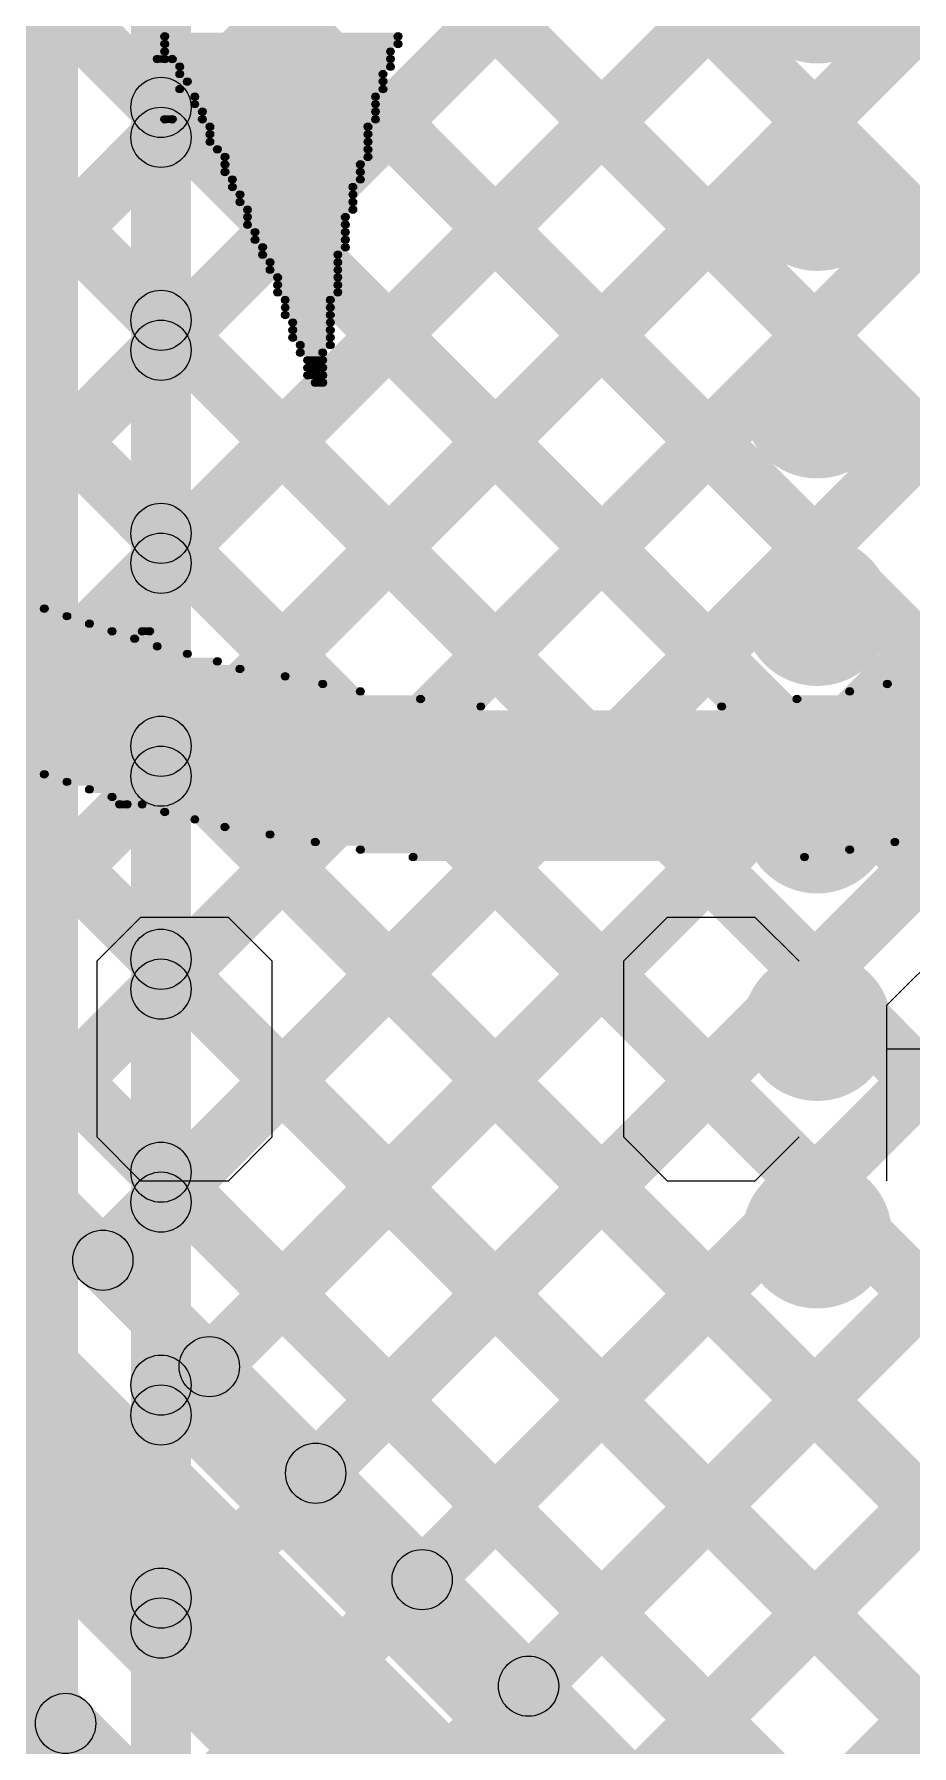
# Model space of a CAD drawing. Header units: millimetres. Extents: x -0.28 to 3.03, y -0.05 to 3.12.
# Drawn here: x 2.0117 to 2.1282, y 1.866 to 2.0933 of the extents above; entities that cross this region are included whole.
import ezdxf

# ---------------------------------------------------------------- set-up
doc = ezdxf.new("R2010")
doc.units = ezdxf.units.MM
doc.header["$MEASUREMENT"] = 0
for name, color, linetype in [('BottomLayer', 5, 'Continuous'), ('BottomSolder', 6, 'Continuous'), ('TopLayer', 1, 'Continuous'), ('TopOverlay', 2, 'Continuous'), ('TopSolder', 216, 'Continuous'), ('ViaHoleLayer', 16, 'Continuous')]:
    doc.layers.add(name, color=color, linetype=linetype)

msp = doc.modelspace()

# ---------------------------------------------------------------- hatches: boundary and pattern name
at = {"layer": 'BottomLayer'}
for points in [[(2.0236, 1.92763), (2.01795, 1.93329), (2.70517, 2.62051), (2.71083, 2.61485)], [(2.03775, 1.91349), (2.03209, 1.91914), (2.70517, 2.59223), (2.71083, 2.58657)], [(2.05189, 1.89935), (2.04623, 1.905), (2.70517, 2.56394), (2.71083, 2.55829)], [(2.06603, 1.8852), (2.06037, 1.89086), (2.70517, 2.53566), (2.71083, 2.53)], [(2.08017, 1.87106), (2.07452, 1.87672), (2.70517, 2.50737), (2.71083, 2.50172)], [(2.09432, 1.85692), (2.08866, 1.86258), (2.70517, 2.47909), (2.71083, 2.47343)], [(2.10846, 1.84278), (2.1028, 1.84843), (2.70517, 2.45081), (2.71083, 2.44515)], [(1.55482, 2.41017), (1.56048, 2.41583), (2.23765, 1.73866), (2.23199, 1.733)], [(1.58311, 2.41017), (1.58876, 2.41583), (2.26593, 1.73866), (2.26028, 1.733)], [(1.61139, 2.41017), (1.61705, 2.41583), (2.29422, 1.73866), (2.28856, 1.733)], [(1.63967, 2.41017), (1.64533, 2.41583), (2.3225, 1.73866), (2.31684, 1.733)], [(1.66796, 2.41017), (1.67362, 2.41583), (2.35078, 1.73866), (2.34513, 1.733)], [(1.69624, 2.41017), (1.7019, 2.41583), (2.37907, 1.73866), (2.37341, 1.733)], [(1.72453, 2.41017), (1.73018, 2.41583), (2.40735, 1.73866), (2.4017, 1.733)], [(1.75281, 2.41017), (1.75847, 2.41583), (2.43564, 1.73866), (2.42998, 1.733)], [(1.7811, 2.41017), (1.78675, 2.41583), (2.46392, 1.73866), (2.45827, 1.733)], [(1.80938, 2.41017), (1.81504, 2.41583), (2.48943, 1.74144), (2.48377, 1.73578)], [(1.93875, 2.01248), (1.93309, 2.01814), (2.33078, 2.41583), (2.33644, 2.41017)], [(1.95289, 1.99834), (1.94724, 2.004), (2.35907, 2.41583), (2.36473, 2.41017)], [(1.96704, 1.9842), (1.96138, 1.98985), (2.38735, 2.41583), (2.39301, 2.41017)], [(1.96704, 1.9842), (1.96138, 1.98985), (2.38735, 2.41583), (2.39301, 2.41017)], [(1.98118, 1.97006), (1.97552, 1.97571), (2.41564, 2.41583), (2.42129, 2.41017)], [(1.99532, 1.95591), (1.98966, 1.96157), (2.44392, 2.41583), (2.44958, 2.41017)], [(2.00946, 1.94177), (2.00381, 1.94743), (2.47221, 2.41583), (2.47786, 2.41017)], [(1.68181, 2.26377), (1.68746, 2.26943), (2.21823, 1.73866), (2.21257, 1.733)], [(1.65916, 2.24116), (1.67684, 2.25884), (2.21451, 1.72117), (2.19683, 1.70349)], [(1.65544, 2.22367), (1.66109, 2.22933), (2.19186, 1.69856), (2.18621, 1.6929)], [(1.71492, 1.56238), (1.70927, 1.56804), (2.013, 1.87177), (2.01865, 1.86611)]]:
    msp.add_hatch(color=5, dxfattribs=at).paths.add_polyline_path(points)
h = msp.add_hatch(color=5, dxfattribs=at)
edge = h.paths.add_edge_path()
edge.add_arc((2.11569, 2.09931), 0.00886, 0, 360)
h = msp.add_hatch(color=5, dxfattribs=at)
edge = h.paths.add_edge_path()
edge.add_arc((2.11569, 2.07176), 0.00886, 0, 360)
h = msp.add_hatch(color=5, dxfattribs=at)
edge = h.paths.add_edge_path()
edge.add_arc((2.11569, 2.0442), 0.00886, 0, 360)
h = msp.add_hatch(color=5, dxfattribs=at)
edge = h.paths.add_edge_path()
edge.add_arc((2.11569, 2.01664), 0.00886, 0, 360)
h = msp.add_hatch(color=5, dxfattribs=at)
edge = h.paths.add_edge_path()
edge.add_arc((2.11569, 1.98908), 0.00886, 0, 360)
h = msp.add_hatch(color=5, dxfattribs=at)
edge = h.paths.add_edge_path()
edge.add_arc((2.11569, 1.96152), 0.00886, 0, 360)
h = msp.add_hatch(color=5, dxfattribs=at)
edge = h.paths.add_edge_path()
edge.add_arc((2.11569, 1.93396), 0.00886, 0, 360)
h = msp.add_hatch(color=5, dxfattribs=at)
edge = h.paths.add_edge_path()
edge.add_arc((2.02078, 1.93046), 0.004, 0, 360)
h = msp.add_hatch(color=5, dxfattribs=at)
edge = h.paths.add_edge_path()
edge.add_arc((2.03492, 1.91632), 0.004, 0, 360)
h = msp.add_hatch(color=5, dxfattribs=at)
edge = h.paths.add_edge_path()
edge.add_arc((2.04906, 1.90217), 0.004, 0, 360)
h = msp.add_hatch(color=5, dxfattribs=at)
edge = h.paths.add_edge_path()
edge.add_arc((2.0632, 1.88803), 0.004, 0, 360)
h = msp.add_hatch(color=5, dxfattribs=at)
edge = h.paths.add_edge_path()
edge.add_arc((2.07734, 1.87389), 0.004, 0, 360)
h = msp.add_hatch(color=5, dxfattribs=at)
edge = h.paths.add_edge_path()
edge.add_arc((2.01583, 1.86894), 0.004, 0, 360)
at = {"layer": 'BottomSolder'}
h = msp.add_hatch(color=6, dxfattribs=at)
edge = h.paths.add_edge_path()
edge.add_arc((2.11569, 2.09931), 0.00991, 0, 360)
h = msp.add_hatch(color=6, dxfattribs=at)
edge = h.paths.add_edge_path()
edge.add_arc((2.11569, 2.07176), 0.00991, 0, 360)
h = msp.add_hatch(color=6, dxfattribs=at)
edge = h.paths.add_edge_path()
edge.add_arc((2.11569, 2.0442), 0.00991, 0, 360)
h = msp.add_hatch(color=6, dxfattribs=at)
edge = h.paths.add_edge_path()
edge.add_arc((2.11569, 2.01664), 0.00991, 0, 360)
h = msp.add_hatch(color=6, dxfattribs=at)
edge = h.paths.add_edge_path()
edge.add_arc((2.11569, 1.98908), 0.00991, 0, 360)
h = msp.add_hatch(color=6, dxfattribs=at)
edge = h.paths.add_edge_path()
edge.add_arc((2.11569, 1.96152), 0.00991, 0, 360)
h = msp.add_hatch(color=6, dxfattribs=at)
edge = h.paths.add_edge_path()
edge.add_arc((2.11569, 1.93396), 0.00991, 0, 360)
at = {"layer": 'TopLayer'}
for points in [[(2.03133, 2.07677), (2.02567, 2.08243), (2.7062, 2.76296), (2.71185, 2.7573)], [(2.03133, 2.04849), (2.02567, 2.05415), (2.7062, 2.73467), (2.71185, 2.72901)], [(2.03133, 2.02021), (2.02567, 2.02586), (2.7062, 2.70639), (2.71185, 2.70073)], [(2.03133, 2.02021), (2.02567, 2.02586), (2.7062, 2.70639), (2.71185, 2.70073)], [(1.54321, 2.67634), (1.54886, 2.682), (2.48943, 1.74144), (2.48377, 1.73578)], [(2.03133, 1.99192), (2.02567, 1.99758), (2.7062, 2.6781), (2.71185, 2.67245)], [(1.52321, 2.66806), (1.52886, 2.67372), (2.48084, 1.72174), (2.47519, 1.71608)], [(2.03133, 1.96364), (2.02567, 1.96929), (2.7062, 2.64982), (2.71185, 2.64416)], [(2.03133, 1.93535), (2.02567, 1.94101), (2.7062, 2.62153), (2.71185, 2.61588)], [(2.03133, 1.90707), (2.02567, 1.91273), (2.7062, 2.59325), (2.71185, 2.58759)], [(2.03133, 1.87878), (2.02567, 1.88444), (2.7062, 2.56497), (2.71185, 2.55931)], [(2.03133, 1.8505), (2.02567, 1.85616), (2.7062, 2.53668), (2.71185, 2.53102)], [(2.03133, 1.82222), (2.02567, 1.82787), (2.7062, 2.5084), (2.71185, 2.50274)], [(2.03133, 1.79393), (2.02567, 1.79959), (2.7062, 2.48011), (2.71185, 2.47446)], [(2.03133, 1.76565), (2.02567, 1.7713), (2.7062, 2.45183), (2.71185, 2.44617)], [(2.0175, 1.466), (1.9925, 1.466), (1.9925, 2.15), (2.0175, 2.15)], [(2.0325, 1.47573), (2.0245, 1.47573), (2.0245, 2.15), (2.0325, 2.15)], [(2.02567, 2.13731), (2.03133, 2.14297), (2.51567, 1.65862), (2.51002, 1.65297)], [(2.02567, 2.10903), (2.03133, 2.11468), (2.49618, 1.64983), (2.49052, 1.64418)], [(2.02567, 2.08074), (2.03133, 2.0864), (2.47995, 1.63778), (2.47429, 1.63212)], [(2.02567, 2.05246), (2.03133, 2.05812), (2.44412, 1.64533), (2.43846, 1.63967)], [(2.02567, 2.02417), (2.03133, 2.02983), (2.41583, 1.64533), (2.41017, 1.63967)], [(2.02567, 1.99589), (2.03133, 2.00155), (2.40583, 1.62705), (2.40017, 1.62139)], [(2.02567, 1.96761), (2.03133, 1.97326), (2.40583, 1.59876), (2.40017, 1.59311)], [(2.02567, 1.93932), (2.03133, 1.94498), (2.39848, 1.57783), (2.39282, 1.57217)], [(2.02567, 1.91104), (2.03133, 1.91669), (2.39783, 1.55019), (2.39217, 1.54454)], [(2.02567, 1.88275), (2.03133, 1.88841), (2.39783, 1.52191), (2.39217, 1.51625)]]:
    msp.add_hatch(color=1, dxfattribs=at).paths.add_polyline_path(points)
h = msp.add_hatch(color=1, dxfattribs=at)
edge = h.paths.add_edge_path()
edge.add_arc((2.11569, 2.09931), 0.00886, 0, 360)
h = msp.add_hatch(color=1, dxfattribs=at)
edge = h.paths.add_edge_path()
edge.add_arc((2.0285, 2.08357), 0.004, 0, 360)
h = msp.add_hatch(color=1, dxfattribs=at)
edge = h.paths.add_edge_path()
edge.add_arc((2.0285, 2.0796), 0.004, 0, 360)
h = msp.add_hatch(color=1, dxfattribs=at)
edge = h.paths.add_edge_path()
edge.add_arc((2.11569, 2.07176), 0.00886, 0, 360)
h = msp.add_hatch(color=1, dxfattribs=at)
edge = h.paths.add_edge_path()
edge.add_arc((2.0285, 2.05529), 0.004, 0, 360)
h = msp.add_hatch(color=1, dxfattribs=at)
edge = h.paths.add_edge_path()
edge.add_arc((2.0285, 2.05132), 0.004, 0, 360)
h = msp.add_hatch(color=1, dxfattribs=at)
edge = h.paths.add_edge_path()
edge.add_arc((2.11569, 2.0442), 0.00886, 0, 360)
h = msp.add_hatch(color=1, dxfattribs=at)
edge = h.paths.add_edge_path()
edge.add_arc((2.0285, 2.027), 0.004, 0, 360)
h = msp.add_hatch(color=1, dxfattribs=at)
edge = h.paths.add_edge_path()
edge.add_arc((2.0285, 2.02303), 0.004, 0, 360)
h = msp.add_hatch(color=1, dxfattribs=at)
edge = h.paths.add_edge_path()
edge.add_arc((2.0285, 2.02303), 0.004, 0, 360)
h = msp.add_hatch(color=1, dxfattribs=at)
edge = h.paths.add_edge_path()
edge.add_arc((2.11569, 2.01664), 0.00886, 0, 360)
h = msp.add_hatch(color=1, dxfattribs=at)
edge = h.paths.add_edge_path()
edge.add_arc((2.0285, 1.99872), 0.004, 0, 360)
h = msp.add_hatch(color=1, dxfattribs=at)
edge = h.paths.add_edge_path()
edge.add_arc((2.0285, 1.99475), 0.004, 0, 360)
h = msp.add_hatch(color=1, dxfattribs=at)
edge = h.paths.add_edge_path()
edge.add_arc((2.11569, 1.98908), 0.00886, 0, 360)
h = msp.add_hatch(color=1, dxfattribs=at)
edge = h.paths.add_edge_path()
edge.add_arc((2.0285, 1.97043), 0.004, 0, 360)
h = msp.add_hatch(color=1, dxfattribs=at)
edge = h.paths.add_edge_path()
edge.add_arc((2.0285, 1.96647), 0.004, 0, 360)
h = msp.add_hatch(color=1, dxfattribs=at)
edge = h.paths.add_edge_path()
edge.add_arc((2.11569, 1.96152), 0.00886, 0, 360)
h = msp.add_hatch(color=1, dxfattribs=at)
edge = h.paths.add_edge_path()
edge.add_arc((2.0285, 1.94215), 0.004, 0, 360)
h = msp.add_hatch(color=1, dxfattribs=at)
edge = h.paths.add_edge_path()
edge.add_arc((2.0285, 1.93818), 0.004, 0, 360)
h = msp.add_hatch(color=1, dxfattribs=at)
edge = h.paths.add_edge_path()
edge.add_arc((2.11569, 1.93396), 0.00886, 0, 360)
h = msp.add_hatch(color=1, dxfattribs=at)
edge = h.paths.add_edge_path()
edge.add_arc((2.0285, 1.91387), 0.004, 0, 360)
h = msp.add_hatch(color=1, dxfattribs=at)
edge = h.paths.add_edge_path()
edge.add_arc((2.0285, 1.9099), 0.004, 0, 360)
h = msp.add_hatch(color=1, dxfattribs=at)
edge = h.paths.add_edge_path()
edge.add_arc((2.0285, 1.88558), 0.004, 0, 360)
h = msp.add_hatch(color=1, dxfattribs=at)
edge = h.paths.add_edge_path()
edge.add_arc((2.0285, 1.88161), 0.004, 0, 360)
at = {"layer": 'TopOverlay'}
h = msp.add_hatch(color=2, dxfattribs=at)
edge = h.paths.add_edge_path()
edge.add_arc((2.029, 2.093), 0.0005, 0, 360)
h = msp.add_hatch(color=2, dxfattribs=at)
edge = h.paths.add_edge_path()
edge.add_arc((2.029, 2.092), 0.0005, 0, 360)
h = msp.add_hatch(color=2, dxfattribs=at)
edge = h.paths.add_edge_path()
edge.add_arc((2.029, 2.091), 0.0005, 0, 360)
for points in [[(2.029, 2.0925), (2.029, 2.0935), (2.06, 2.0935), (2.06, 2.0925)], [(2.029, 2.0915), (2.029, 2.0925), (2.06, 2.0925), (2.06, 2.0915)], [(2.029, 2.0905), (2.029, 2.0915), (2.059, 2.0915), (2.059, 2.0905)], [(2.028, 2.0895), (2.028, 2.0905), (2.029, 2.0905), (2.029, 2.0895)], [(2.03, 2.0895), (2.03, 2.0905), (2.059, 2.0905), (2.059, 2.0895)], [(2.031, 2.0885), (2.031, 2.0895), (2.059, 2.0895), (2.059, 2.0885)], [(2.031, 2.0875), (2.031, 2.0885), (2.058, 2.0885), (2.058, 2.0875)], [(2.032, 2.0865), (2.032, 2.0875), (2.058, 2.0875), (2.058, 2.0865)], [(2.031, 2.0855), (2.031, 2.0865), (2.058, 2.0865), (2.058, 2.0855)], [(2.033, 2.0845), (2.033, 2.0855), (2.057, 2.0855), (2.057, 2.0845)], [(2.033, 2.0835), (2.033, 2.0845), (2.057, 2.0845), (2.057, 2.0835)], [(2.029, 2.0815), (2.029, 2.0825), (2.03, 2.0825), (2.03, 2.0815)], [(2.034, 2.0825), (2.034, 2.0835), (2.057, 2.0835), (2.057, 2.0825)], [(2.034, 2.0815), (2.034, 2.0825), (2.057, 2.0825), (2.057, 2.0815)], [(2.035, 2.0805), (2.035, 2.0815), (2.056, 2.0815), (2.056, 2.0805)], [(2.035, 2.0795), (2.035, 2.0805), (2.056, 2.0805), (2.056, 2.0795)], [(2.035, 2.0785), (2.035, 2.0795), (2.056, 2.0795), (2.056, 2.0785)], [(2.036, 2.0775), (2.036, 2.0785), (2.056, 2.0785), (2.056, 2.0775)], [(2.037, 2.0765), (2.037, 2.0775), (2.056, 2.0775), (2.056, 2.0765)], [(2.037, 2.0755), (2.037, 2.0765), (2.055, 2.0765), (2.055, 2.0755)], [(2.037, 2.0745), (2.037, 2.0755), (2.055, 2.0755), (2.055, 2.0745)], [(2.038, 2.0735), (2.038, 2.0745), (2.055, 2.0745), (2.055, 2.0735)], [(2.038, 2.0725), (2.038, 2.0735), (2.054, 2.0735), (2.054, 2.0725)], [(2.039, 2.0715), (2.039, 2.0725), (2.054, 2.0725), (2.054, 2.0715)], [(2.039, 2.0705), (2.039, 2.0715), (2.054, 2.0715), (2.054, 2.0705)], [(2.04, 2.0695), (2.04, 2.0705), (2.054, 2.0705), (2.054, 2.0695)], [(2.04, 2.0685), (2.04, 2.0695), (2.053, 2.0695), (2.053, 2.0685)], [(2.04, 2.0675), (2.04, 2.0685), (2.053, 2.0685), (2.053, 2.0675)], [(2.041, 2.0665), (2.041, 2.0675), (2.053, 2.0675), (2.053, 2.0665)], [(2.041, 2.0655), (2.041, 2.0665), (2.053, 2.0665), (2.053, 2.0655)], [(2.042, 2.0645), (2.042, 2.0655), (2.053, 2.0655), (2.053, 2.0645)], [(2.042, 2.0635), (2.042, 2.0645), (2.052, 2.0645), (2.052, 2.0635)], [(2.043, 2.0625), (2.043, 2.0635), (2.052, 2.0635), (2.052, 2.0625)], [(2.043, 2.0615), (2.043, 2.0625), (2.052, 2.0625), (2.052, 2.0615)], [(2.044, 2.0605), (2.044, 2.0615), (2.052, 2.0615), (2.052, 2.0605)], [(2.044, 2.0595), (2.044, 2.0605), (2.052, 2.0605), (2.052, 2.0595)], [(2.044, 2.0585), (2.044, 2.0595), (2.052, 2.0595), (2.052, 2.0585)], [(2.045, 2.0575), (2.045, 2.0585), (2.051, 2.0585), (2.051, 2.0575)], [(2.045, 2.0565), (2.045, 2.0575), (2.051, 2.0575), (2.051, 2.0565)], [(2.045, 2.0555), (2.045, 2.0565), (2.051, 2.0565), (2.051, 2.0555)], [(2.046, 2.0545), (2.046, 2.0555), (2.051, 2.0555), (2.051, 2.0545)], [(2.046, 2.0535), (2.046, 2.0545), (2.051, 2.0545), (2.051, 2.0535)], [(2.046, 2.0525), (2.046, 2.0535), (2.051, 2.0535), (2.051, 2.0525)], [(2.047, 2.0515), (2.047, 2.0525), (2.051, 2.0525), (2.051, 2.0515)], [(2.047, 2.0505), (2.047, 2.0515), (2.05, 2.0515), (2.05, 2.0505)], [(2.048, 2.0495), (2.048, 2.0505), (2.05, 2.0505), (2.05, 2.0495)], [(2.048, 2.0485), (2.048, 2.0495), (2.05, 2.0495), (2.05, 2.0485)], [(2.048, 2.0475), (2.048, 2.0485), (2.05, 2.0485), (2.05, 2.0475)], [(2.049, 2.0465), (2.049, 2.0475), (2.05, 2.0475), (2.05, 2.0465)], [(1.966, 2.0165), (1.966, 2.0175), (2.013, 2.0175), (2.013, 2.0165)], [(1.966, 2.0155), (1.966, 2.0165), (2.016, 2.0165), (2.016, 2.0155)], [(1.97, 2.0145), (1.97, 2.0155), (2.019, 2.0155), (2.019, 2.0145)], [(1.971, 2.0135), (1.971, 2.0145), (2.022, 2.0145), (2.022, 2.0135)], [(2.026, 2.0135), (2.026, 2.0145), (2.027, 2.0145), (2.027, 2.0135)], [(1.973, 2.0125), (1.973, 2.0135), (2.025, 2.0135), (2.025, 2.0125)], [(1.975, 2.0115), (1.975, 2.0125), (2.028, 2.0125), (2.028, 2.0115)], [(1.977, 2.0105), (1.977, 2.0115), (2.032, 2.0115), (2.032, 2.0105)], [(1.979, 2.0095), (1.979, 2.0105), (2.036, 2.0105), (2.036, 2.0095)], [(1.98, 2.0085), (1.98, 2.0095), (2.039, 2.0095), (2.039, 2.0085)], [(1.982, 2.0075), (1.982, 2.0085), (2.045, 2.0085), (2.045, 2.0075)], [(1.984, 2.0065), (1.984, 2.0075), (2.05, 2.0075), (2.05, 2.0065)], [(2.125, 2.0065), (2.125, 2.0075), (2.19, 2.0075), (2.19, 2.0065)], [(1.986, 2.0055), (1.986, 2.0065), (2.055, 2.0065), (2.055, 2.0055)], [(1.988, 2.0045), (1.988, 2.0055), (2.063, 2.0055), (2.063, 2.0045)], [(2.113, 2.0045), (2.113, 2.0055), (2.187, 2.0055), (2.187, 2.0045)], [(2.12, 2.0055), (2.12, 2.0065), (2.188, 2.0065), (2.188, 2.0055)], [(1.99, 2.0035), (1.99, 2.0045), (2.071, 2.0045), (2.071, 2.0035)], [(1.993, 2.0025), (1.993, 2.0035), (2.182, 2.0035), (2.182, 2.0025)], [(2.103, 2.0035), (2.103, 2.0045), (2.184, 2.0045), (2.184, 2.0035)], [(1.995, 2.0015), (1.995, 2.0025), (2.181, 2.0025), (2.181, 2.0015)], [(1.997, 2.0005), (1.997, 2.0015), (2.178, 2.0015), (2.178, 2.0005)], [(1.999, 1.9995), (1.999, 2.0005), (2.175, 2.0005), (2.175, 1.9995)], [(2.002, 1.9985), (2.002, 1.9995), (2.173, 1.9995), (2.173, 1.9985)], [(2.005, 1.9975), (2.005, 1.9985), (2.171, 1.9985), (2.171, 1.9975)], [(2.007, 1.9965), (2.007, 1.9975), (2.168, 1.9975), (2.168, 1.9965)], [(2.01, 1.9955), (2.01, 1.9965), (2.166, 1.9965), (2.166, 1.9955)], [(2.013, 1.9945), (2.013, 1.9955), (2.162, 1.9955), (2.162, 1.9945)], [(2.016, 1.9935), (2.016, 1.9945), (2.159, 1.9945), (2.159, 1.9935)], [(2.019, 1.9925), (2.019, 1.9935), (2.156, 1.9935), (2.156, 1.9925)], [(2.022, 1.9915), (2.022, 1.9925), (2.153, 1.9925), (2.153, 1.9915)], [(2.023, 1.9905), (2.023, 1.9915), (2.024, 1.9915), (2.024, 1.9905)], [(2.026, 1.9905), (2.026, 1.9915), (2.149, 1.9915), (2.149, 1.9905)], [(2.029, 1.9895), (2.029, 1.9905), (2.146, 1.9905), (2.146, 1.9895)], [(2.033, 1.9885), (2.033, 1.9895), (2.142, 1.9895), (2.142, 1.9885)], [(2.037, 1.9875), (2.037, 1.9885), (2.137, 1.9885), (2.137, 1.9875)], [(2.043, 1.9865), (2.043, 1.9875), (2.132, 1.9875), (2.132, 1.9865)], [(2.049, 1.9855), (2.049, 1.9865), (2.126, 1.9865), (2.126, 1.9855)], [(2.055, 1.9845), (2.055, 1.9855), (2.12, 1.9855), (2.12, 1.9845)], [(2.062, 1.9835), (2.062, 1.9845), (2.114, 1.9845), (2.114, 1.9835)]]:
    msp.add_hatch(color=2, dxfattribs=at).paths.add_polyline_path(points)
h = msp.add_hatch(color=2, dxfattribs=at)
edge = h.paths.add_edge_path()
edge.add_arc((2.059, 2.091), 0.0005, 0, 360)
h = msp.add_hatch(color=2, dxfattribs=at)
edge = h.paths.add_edge_path()
edge.add_arc((2.06, 2.093), 0.0005, 0, 360)
h = msp.add_hatch(color=2, dxfattribs=at)
edge = h.paths.add_edge_path()
edge.add_arc((2.06, 2.092), 0.0005, 0, 360)
h = msp.add_hatch(color=2, dxfattribs=at)
edge = h.paths.add_edge_path()
edge.add_arc((2.028, 2.09), 0.0005, 0, 360)
h = msp.add_hatch(color=2, dxfattribs=at)
edge = h.paths.add_edge_path()
edge.add_arc((2.029, 2.09), 0.0005, 0, 360)
h = msp.add_hatch(color=2, dxfattribs=at)
edge = h.paths.add_edge_path()
edge.add_arc((2.03, 2.09), 0.0005, 0, 360)
h = msp.add_hatch(color=2, dxfattribs=at)
edge = h.paths.add_edge_path()
edge.add_arc((2.031, 2.089), 0.0005, 0, 360)
h = msp.add_hatch(color=2, dxfattribs=at)
edge = h.paths.add_edge_path()
edge.add_arc((2.059, 2.09), 0.0005, 0, 360)
h = msp.add_hatch(color=2, dxfattribs=at)
edge = h.paths.add_edge_path()
edge.add_arc((2.059, 2.089), 0.0005, 0, 360)
h = msp.add_hatch(color=2, dxfattribs=at)
edge = h.paths.add_edge_path()
edge.add_arc((2.031, 2.088), 0.0005, 0, 360)
h = msp.add_hatch(color=2, dxfattribs=at)
edge = h.paths.add_edge_path()
edge.add_arc((2.032, 2.087), 0.0005, 0, 360)
h = msp.add_hatch(color=2, dxfattribs=at)
edge = h.paths.add_edge_path()
edge.add_arc((2.058, 2.088), 0.0005, 0, 360)
h = msp.add_hatch(color=2, dxfattribs=at)
edge = h.paths.add_edge_path()
edge.add_arc((2.058, 2.087), 0.0005, 0, 360)
h = msp.add_hatch(color=2, dxfattribs=at)
edge = h.paths.add_edge_path()
edge.add_arc((2.031, 2.086), 0.0005, 0, 360)
h = msp.add_hatch(color=2, dxfattribs=at)
edge = h.paths.add_edge_path()
edge.add_arc((2.033, 2.085), 0.0005, 0, 360)
h = msp.add_hatch(color=2, dxfattribs=at)
edge = h.paths.add_edge_path()
edge.add_arc((2.033, 2.084), 0.0005, 0, 360)
h = msp.add_hatch(color=2, dxfattribs=at)
edge = h.paths.add_edge_path()
edge.add_arc((2.057, 2.085), 0.0005, 0, 360)
h = msp.add_hatch(color=2, dxfattribs=at)
edge = h.paths.add_edge_path()
edge.add_arc((2.057, 2.084), 0.0005, 0, 360)
h = msp.add_hatch(color=2, dxfattribs=at)
edge = h.paths.add_edge_path()
edge.add_arc((2.058, 2.086), 0.0005, 0, 360)
h = msp.add_hatch(color=2, dxfattribs=at)
edge = h.paths.add_edge_path()
edge.add_arc((2.029, 2.082), 0.0005, 0, 360)
h = msp.add_hatch(color=2, dxfattribs=at)
edge = h.paths.add_edge_path()
edge.add_arc((2.03, 2.082), 0.0005, 0, 360)
h = msp.add_hatch(color=2, dxfattribs=at)
edge = h.paths.add_edge_path()
edge.add_arc((2.034, 2.083), 0.0005, 0, 360)
h = msp.add_hatch(color=2, dxfattribs=at)
edge = h.paths.add_edge_path()
edge.add_arc((2.034, 2.082), 0.0005, 0, 360)
h = msp.add_hatch(color=2, dxfattribs=at)
edge = h.paths.add_edge_path()
edge.add_arc((2.057, 2.083), 0.0005, 0, 360)
h = msp.add_hatch(color=2, dxfattribs=at)
edge = h.paths.add_edge_path()
edge.add_arc((2.057, 2.082), 0.0005, 0, 360)
h = msp.add_hatch(color=2, dxfattribs=at)
edge = h.paths.add_edge_path()
edge.add_arc((2.035, 2.081), 0.0005, 0, 360)
h = msp.add_hatch(color=2, dxfattribs=at)
edge = h.paths.add_edge_path()
edge.add_arc((2.035, 2.08), 0.0005, 0, 360)
h = msp.add_hatch(color=2, dxfattribs=at)
edge = h.paths.add_edge_path()
edge.add_arc((2.056, 2.081), 0.0005, 0, 360)
h = msp.add_hatch(color=2, dxfattribs=at)
edge = h.paths.add_edge_path()
edge.add_arc((2.056, 2.08), 0.0005, 0, 360)
h = msp.add_hatch(color=2, dxfattribs=at)
edge = h.paths.add_edge_path()
edge.add_arc((2.035, 2.079), 0.0005, 0, 360)
h = msp.add_hatch(color=2, dxfattribs=at)
edge = h.paths.add_edge_path()
edge.add_arc((2.036, 2.078), 0.0005, 0, 360)
h = msp.add_hatch(color=2, dxfattribs=at)
edge = h.paths.add_edge_path()
edge.add_arc((2.056, 2.079), 0.0005, 0, 360)
h = msp.add_hatch(color=2, dxfattribs=at)
edge = h.paths.add_edge_path()
edge.add_arc((2.056, 2.078), 0.0005, 0, 360)
h = msp.add_hatch(color=2, dxfattribs=at)
edge = h.paths.add_edge_path()
edge.add_arc((2.037, 2.077), 0.0005, 0, 360)
h = msp.add_hatch(color=2, dxfattribs=at)
edge = h.paths.add_edge_path()
edge.add_arc((2.037, 2.076), 0.0005, 0, 360)
h = msp.add_hatch(color=2, dxfattribs=at)
edge = h.paths.add_edge_path()
edge.add_arc((2.037, 2.075), 0.0005, 0, 360)
h = msp.add_hatch(color=2, dxfattribs=at)
edge = h.paths.add_edge_path()
edge.add_arc((2.055, 2.076), 0.0005, 0, 360)
h = msp.add_hatch(color=2, dxfattribs=at)
edge = h.paths.add_edge_path()
edge.add_arc((2.055, 2.075), 0.0005, 0, 360)
h = msp.add_hatch(color=2, dxfattribs=at)
edge = h.paths.add_edge_path()
edge.add_arc((2.056, 2.077), 0.0005, 0, 360)
h = msp.add_hatch(color=2, dxfattribs=at)
edge = h.paths.add_edge_path()
edge.add_arc((2.038, 2.074), 0.0005, 0, 360)
h = msp.add_hatch(color=2, dxfattribs=at)
edge = h.paths.add_edge_path()
edge.add_arc((2.038, 2.073), 0.0005, 0, 360)
h = msp.add_hatch(color=2, dxfattribs=at)
edge = h.paths.add_edge_path()
edge.add_arc((2.054, 2.073), 0.0005, 0, 360)
h = msp.add_hatch(color=2, dxfattribs=at)
edge = h.paths.add_edge_path()
edge.add_arc((2.055, 2.074), 0.0005, 0, 360)
h = msp.add_hatch(color=2, dxfattribs=at)
edge = h.paths.add_edge_path()
edge.add_arc((2.039, 2.072), 0.0005, 0, 360)
h = msp.add_hatch(color=2, dxfattribs=at)
edge = h.paths.add_edge_path()
edge.add_arc((2.039, 2.071), 0.0005, 0, 360)
h = msp.add_hatch(color=2, dxfattribs=at)
edge = h.paths.add_edge_path()
edge.add_arc((2.054, 2.072), 0.0005, 0, 360)
h = msp.add_hatch(color=2, dxfattribs=at)
edge = h.paths.add_edge_path()
edge.add_arc((2.054, 2.071), 0.0005, 0, 360)
h = msp.add_hatch(color=2, dxfattribs=at)
edge = h.paths.add_edge_path()
edge.add_arc((2.04, 2.07), 0.0005, 0, 360)
h = msp.add_hatch(color=2, dxfattribs=at)
edge = h.paths.add_edge_path()
edge.add_arc((2.04, 2.069), 0.0005, 0, 360)
h = msp.add_hatch(color=2, dxfattribs=at)
edge = h.paths.add_edge_path()
edge.add_arc((2.053, 2.069), 0.0005, 0, 360)
h = msp.add_hatch(color=2, dxfattribs=at)
edge = h.paths.add_edge_path()
edge.add_arc((2.054, 2.07), 0.0005, 0, 360)
h = msp.add_hatch(color=2, dxfattribs=at)
edge = h.paths.add_edge_path()
edge.add_arc((2.04, 2.068), 0.0005, 0, 360)
h = msp.add_hatch(color=2, dxfattribs=at)
edge = h.paths.add_edge_path()
edge.add_arc((2.041, 2.067), 0.0005, 0, 360)
h = msp.add_hatch(color=2, dxfattribs=at)
edge = h.paths.add_edge_path()
edge.add_arc((2.041, 2.066), 0.0005, 0, 360)
h = msp.add_hatch(color=2, dxfattribs=at)
edge = h.paths.add_edge_path()
edge.add_arc((2.053, 2.068), 0.0005, 0, 360)
h = msp.add_hatch(color=2, dxfattribs=at)
edge = h.paths.add_edge_path()
edge.add_arc((2.053, 2.067), 0.0005, 0, 360)
h = msp.add_hatch(color=2, dxfattribs=at)
edge = h.paths.add_edge_path()
edge.add_arc((2.053, 2.066), 0.0005, 0, 360)
h = msp.add_hatch(color=2, dxfattribs=at)
edge = h.paths.add_edge_path()
edge.add_arc((2.042, 2.065), 0.0005, 0, 360)
h = msp.add_hatch(color=2, dxfattribs=at)
edge = h.paths.add_edge_path()
edge.add_arc((2.042, 2.064), 0.0005, 0, 360)
h = msp.add_hatch(color=2, dxfattribs=at)
edge = h.paths.add_edge_path()
edge.add_arc((2.052, 2.064), 0.0005, 0, 360)
h = msp.add_hatch(color=2, dxfattribs=at)
edge = h.paths.add_edge_path()
edge.add_arc((2.053, 2.065), 0.0005, 0, 360)
h = msp.add_hatch(color=2, dxfattribs=at)
edge = h.paths.add_edge_path()
edge.add_arc((2.043, 2.063), 0.0005, 0, 360)
h = msp.add_hatch(color=2, dxfattribs=at)
edge = h.paths.add_edge_path()
edge.add_arc((2.043, 2.062), 0.0005, 0, 360)
h = msp.add_hatch(color=2, dxfattribs=at)
edge = h.paths.add_edge_path()
edge.add_arc((2.052, 2.063), 0.0005, 0, 360)
h = msp.add_hatch(color=2, dxfattribs=at)
edge = h.paths.add_edge_path()
edge.add_arc((2.052, 2.062), 0.0005, 0, 360)
h = msp.add_hatch(color=2, dxfattribs=at)
edge = h.paths.add_edge_path()
edge.add_arc((2.044, 2.061), 0.0005, 0, 360)
h = msp.add_hatch(color=2, dxfattribs=at)
edge = h.paths.add_edge_path()
edge.add_arc((2.044, 2.06), 0.0005, 0, 360)
h = msp.add_hatch(color=2, dxfattribs=at)
edge = h.paths.add_edge_path()
edge.add_arc((2.044, 2.059), 0.0005, 0, 360)
h = msp.add_hatch(color=2, dxfattribs=at)
edge = h.paths.add_edge_path()
edge.add_arc((2.052, 2.061), 0.0005, 0, 360)
h = msp.add_hatch(color=2, dxfattribs=at)
edge = h.paths.add_edge_path()
edge.add_arc((2.052, 2.06), 0.0005, 0, 360)
h = msp.add_hatch(color=2, dxfattribs=at)
edge = h.paths.add_edge_path()
edge.add_arc((2.052, 2.059), 0.0005, 0, 360)
h = msp.add_hatch(color=2, dxfattribs=at)
edge = h.paths.add_edge_path()
edge.add_arc((2.045, 2.058), 0.0005, 0, 360)
h = msp.add_hatch(color=2, dxfattribs=at)
edge = h.paths.add_edge_path()
edge.add_arc((2.045, 2.057), 0.0005, 0, 360)
h = msp.add_hatch(color=2, dxfattribs=at)
edge = h.paths.add_edge_path()
edge.add_arc((2.051, 2.058), 0.0005, 0, 360)
h = msp.add_hatch(color=2, dxfattribs=at)
edge = h.paths.add_edge_path()
edge.add_arc((2.051, 2.057), 0.0005, 0, 360)
h = msp.add_hatch(color=2, dxfattribs=at)
edge = h.paths.add_edge_path()
edge.add_arc((2.045, 2.056), 0.0005, 0, 360)
h = msp.add_hatch(color=2, dxfattribs=at)
edge = h.paths.add_edge_path()
edge.add_arc((2.046, 2.055), 0.0005, 0, 360)
h = msp.add_hatch(color=2, dxfattribs=at)
edge = h.paths.add_edge_path()
edge.add_arc((2.051, 2.056), 0.0005, 0, 360)
h = msp.add_hatch(color=2, dxfattribs=at)
edge = h.paths.add_edge_path()
edge.add_arc((2.051, 2.055), 0.0005, 0, 360)
h = msp.add_hatch(color=2, dxfattribs=at)
edge = h.paths.add_edge_path()
edge.add_arc((2.046, 2.054), 0.0005, 0, 360)
h = msp.add_hatch(color=2, dxfattribs=at)
edge = h.paths.add_edge_path()
edge.add_arc((2.046, 2.053), 0.0005, 0, 360)
h = msp.add_hatch(color=2, dxfattribs=at)
edge = h.paths.add_edge_path()
edge.add_arc((2.051, 2.054), 0.0005, 0, 360)
h = msp.add_hatch(color=2, dxfattribs=at)
edge = h.paths.add_edge_path()
edge.add_arc((2.051, 2.053), 0.0005, 0, 360)
h = msp.add_hatch(color=2, dxfattribs=at)
edge = h.paths.add_edge_path()
edge.add_arc((2.047, 2.052), 0.0005, 0, 360)
h = msp.add_hatch(color=2, dxfattribs=at)
edge = h.paths.add_edge_path()
edge.add_arc((2.047, 2.051), 0.0005, 0, 360)
h = msp.add_hatch(color=2, dxfattribs=at)
edge = h.paths.add_edge_path()
edge.add_arc((2.048, 2.05), 0.0005, 0, 360)
h = msp.add_hatch(color=2, dxfattribs=at)
edge = h.paths.add_edge_path()
edge.add_arc((2.05, 2.051), 0.0005, 0, 360)
h = msp.add_hatch(color=2, dxfattribs=at)
edge = h.paths.add_edge_path()
edge.add_arc((2.05, 2.05), 0.0005, 0, 360)
h = msp.add_hatch(color=2, dxfattribs=at)
edge = h.paths.add_edge_path()
edge.add_arc((2.051, 2.052), 0.0005, 0, 360)
h = msp.add_hatch(color=2, dxfattribs=at)
edge = h.paths.add_edge_path()
edge.add_arc((2.048, 2.049), 0.0005, 0, 360)
h = msp.add_hatch(color=2, dxfattribs=at)
edge = h.paths.add_edge_path()
edge.add_arc((2.048, 2.048), 0.0005, 0, 360)
h = msp.add_hatch(color=2, dxfattribs=at)
edge = h.paths.add_edge_path()
edge.add_arc((2.05, 2.049), 0.0005, 0, 360)
h = msp.add_hatch(color=2, dxfattribs=at)
edge = h.paths.add_edge_path()
edge.add_arc((2.05, 2.048), 0.0005, 0, 360)
h = msp.add_hatch(color=2, dxfattribs=at)
edge = h.paths.add_edge_path()
edge.add_arc((2.049, 2.047), 0.0005, 0, 360)
h = msp.add_hatch(color=2, dxfattribs=at)
edge = h.paths.add_edge_path()
edge.add_arc((2.05, 2.047), 0.0005, 0, 360)
h = msp.add_hatch(color=2, dxfattribs=at)
edge = h.paths.add_edge_path()
edge.add_arc((2.013, 2.017), 0.0005, 0, 360)
h = msp.add_hatch(color=2, dxfattribs=at)
edge = h.paths.add_edge_path()
edge.add_arc((2.016, 2.016), 0.0005, 0, 360)
h = msp.add_hatch(color=2, dxfattribs=at)
edge = h.paths.add_edge_path()
edge.add_arc((2.019, 2.015), 0.0005, 0, 360)
h = msp.add_hatch(color=2, dxfattribs=at)
edge = h.paths.add_edge_path()
edge.add_arc((2.022, 2.014), 0.0005, 0, 360)
h = msp.add_hatch(color=2, dxfattribs=at)
edge = h.paths.add_edge_path()
edge.add_arc((2.026, 2.014), 0.0005, 0, 360)
h = msp.add_hatch(color=2, dxfattribs=at)
edge = h.paths.add_edge_path()
edge.add_arc((2.027, 2.014), 0.0005, 0, 360)
h = msp.add_hatch(color=2, dxfattribs=at)
edge = h.paths.add_edge_path()
edge.add_arc((2.025, 2.013), 0.0005, 0, 360)
h = msp.add_hatch(color=2, dxfattribs=at)
edge = h.paths.add_edge_path()
edge.add_arc((2.028, 2.012), 0.0005, 0, 360)
h = msp.add_hatch(color=2, dxfattribs=at)
edge = h.paths.add_edge_path()
edge.add_arc((2.032, 2.011), 0.0005, 0, 360)
h = msp.add_hatch(color=2, dxfattribs=at)
edge = h.paths.add_edge_path()
edge.add_arc((2.036, 2.01), 0.0005, 0, 360)
h = msp.add_hatch(color=2, dxfattribs=at)
edge = h.paths.add_edge_path()
edge.add_arc((2.039, 2.009), 0.0005, 0, 360)
h = msp.add_hatch(color=2, dxfattribs=at)
edge = h.paths.add_edge_path()
edge.add_arc((2.045, 2.008), 0.0005, 0, 360)
h = msp.add_hatch(color=2, dxfattribs=at)
edge = h.paths.add_edge_path()
edge.add_arc((2.05, 2.007), 0.0005, 0, 360)
h = msp.add_hatch(color=2, dxfattribs=at)
edge = h.paths.add_edge_path()
edge.add_arc((2.125, 2.007), 0.0005, 0, 360)
h = msp.add_hatch(color=2, dxfattribs=at)
edge = h.paths.add_edge_path()
edge.add_arc((2.055, 2.006), 0.0005, 0, 360)
h = msp.add_hatch(color=2, dxfattribs=at)
edge = h.paths.add_edge_path()
edge.add_arc((2.063, 2.005), 0.0005, 0, 360)
h = msp.add_hatch(color=2, dxfattribs=at)
edge = h.paths.add_edge_path()
edge.add_arc((2.113, 2.005), 0.0005, 0, 360)
h = msp.add_hatch(color=2, dxfattribs=at)
edge = h.paths.add_edge_path()
edge.add_arc((2.12, 2.006), 0.0005, 0, 360)
h = msp.add_hatch(color=2, dxfattribs=at)
edge = h.paths.add_edge_path()
edge.add_arc((2.071, 2.004), 0.0005, 0, 360)
h = msp.add_hatch(color=2, dxfattribs=at)
edge = h.paths.add_edge_path()
edge.add_arc((2.103, 2.004), 0.0005, 0, 360)
h = msp.add_hatch(color=2, dxfattribs=at)
edge = h.paths.add_edge_path()
edge.add_arc((2.013, 1.995), 0.0005, 0, 360)
h = msp.add_hatch(color=2, dxfattribs=at)
edge = h.paths.add_edge_path()
edge.add_arc((2.016, 1.994), 0.0005, 0, 360)
h = msp.add_hatch(color=2, dxfattribs=at)
edge = h.paths.add_edge_path()
edge.add_arc((2.019, 1.993), 0.0005, 0, 360)
h = msp.add_hatch(color=2, dxfattribs=at)
edge = h.paths.add_edge_path()
edge.add_arc((2.022, 1.992), 0.0005, 0, 360)
h = msp.add_hatch(color=2, dxfattribs=at)
edge = h.paths.add_edge_path()
edge.add_arc((2.023, 1.991), 0.0005, 0, 360)
h = msp.add_hatch(color=2, dxfattribs=at)
edge = h.paths.add_edge_path()
edge.add_arc((2.024, 1.991), 0.0005, 0, 360)
h = msp.add_hatch(color=2, dxfattribs=at)
edge = h.paths.add_edge_path()
edge.add_arc((2.026, 1.991), 0.0005, 0, 360)
h = msp.add_hatch(color=2, dxfattribs=at)
edge = h.paths.add_edge_path()
edge.add_arc((2.029, 1.99), 0.0005, 0, 360)
h = msp.add_hatch(color=2, dxfattribs=at)
edge = h.paths.add_edge_path()
edge.add_arc((2.033, 1.989), 0.0005, 0, 360)
h = msp.add_hatch(color=2, dxfattribs=at)
edge = h.paths.add_edge_path()
edge.add_arc((2.037, 1.988), 0.0005, 0, 360)
h = msp.add_hatch(color=2, dxfattribs=at)
edge = h.paths.add_edge_path()
edge.add_arc((2.043, 1.987), 0.0005, 0, 360)
h = msp.add_hatch(color=2, dxfattribs=at)
edge = h.paths.add_edge_path()
edge.add_arc((2.049, 1.986), 0.0005, 0, 360)
h = msp.add_hatch(color=2, dxfattribs=at)
edge = h.paths.add_edge_path()
edge.add_arc((2.055, 1.985), 0.0005, 0, 360)
h = msp.add_hatch(color=2, dxfattribs=at)
edge = h.paths.add_edge_path()
edge.add_arc((2.062, 1.984), 0.0005, 0, 360)
h = msp.add_hatch(color=2, dxfattribs=at)
edge = h.paths.add_edge_path()
edge.add_arc((2.114, 1.984), 0.0005, 0, 360)
h = msp.add_hatch(color=2, dxfattribs=at)
edge = h.paths.add_edge_path()
edge.add_arc((2.12, 1.985), 0.0005, 0, 360)
h = msp.add_hatch(color=2, dxfattribs=at)
edge = h.paths.add_edge_path()
edge.add_arc((2.126, 1.986), 0.0005, 0, 360)
at = {"layer": 'TopSolder'}
h = msp.add_hatch(color=216, dxfattribs=at)
edge = h.paths.add_edge_path()
edge.add_arc((2.11569, 2.09931), 0.00991, 0, 360)
h = msp.add_hatch(color=216, dxfattribs=at)
edge = h.paths.add_edge_path()
edge.add_arc((2.11569, 2.07176), 0.00991, 0, 360)
h = msp.add_hatch(color=216, dxfattribs=at)
edge = h.paths.add_edge_path()
edge.add_arc((2.11569, 2.0442), 0.00991, 0, 360)
h = msp.add_hatch(color=216, dxfattribs=at)
edge = h.paths.add_edge_path()
edge.add_arc((2.11569, 2.01664), 0.00991, 0, 360)
h = msp.add_hatch(color=216, dxfattribs=at)
edge = h.paths.add_edge_path()
edge.add_arc((2.11569, 1.98908), 0.00991, 0, 360)
h = msp.add_hatch(color=216, dxfattribs=at)
edge = h.paths.add_edge_path()
edge.add_arc((2.11569, 1.96152), 0.00991, 0, 360)
h = msp.add_hatch(color=216, dxfattribs=at)
edge = h.paths.add_edge_path()
edge.add_arc((2.11569, 1.93396), 0.00991, 0, 360)
at = {"layer": 'ViaHoleLayer'}
h = msp.add_hatch(color=16, dxfattribs=at)
edge = h.paths.add_edge_path()
edge.add_arc((2.11569, 2.07176), 0.00591, 0, 360)
h = msp.add_hatch(color=16, dxfattribs=at)
edge = h.paths.add_edge_path()
edge.add_arc((2.11569, 2.0442), 0.00591, 0, 360)
h = msp.add_hatch(color=16, dxfattribs=at)
edge = h.paths.add_edge_path()
edge.add_arc((2.11569, 2.01664), 0.00591, 0, 360)
h = msp.add_hatch(color=16, dxfattribs=at)
edge = h.paths.add_edge_path()
edge.add_arc((2.11569, 1.98908), 0.00591, 0, 360)
h = msp.add_hatch(color=16, dxfattribs=at)
edge = h.paths.add_edge_path()
edge.add_arc((2.11569, 1.96152), 0.00591, 0, 360)
h = msp.add_hatch(color=16, dxfattribs=at)
edge = h.paths.add_edge_path()
edge.add_arc((2.11569, 1.93396), 0.00591, 0, 360)

# ---------------------------------------------------------------- linework, layer by layer
at = {"layer": 'BottomLayer'}
for centre in [(2.02078, 1.93046), (2.03492, 1.91632), (2.04906, 1.90217), (2.0632, 1.88803), (2.07734, 1.87389), (2.01583, 1.86894)]:
    msp.add_circle(centre, 0.004, dxfattribs=at)
at = {"layer": 'TopLayer'}
for centre in [(2.0285, 2.08357), (2.0285, 2.0796), (2.0285, 2.05529), (2.0285, 2.05132), (2.0285, 2.027), (2.0285, 2.02303), (2.0285, 2.02303), (2.0285, 1.99872), (2.0285, 1.99475), (2.0285, 1.97043), (2.0285, 1.96647), (2.0285, 1.94215), (2.0285, 1.93818), (2.0285, 1.91387), (2.0285, 1.9099), (2.0285, 1.88558), (2.0285, 1.88161)]:
    msp.add_circle(centre, 0.004, dxfattribs=at)
at = {"layer": 'TopOverlay'}
for p, q in [((2.0258, 1.97599), (2.01997, 1.97016)), ((2.03746, 1.97599), (2.0258, 1.97599)), ((2.04329, 1.97016), (2.03746, 1.97599)), ((2.09577, 1.97599), (2.08994, 1.97016)), ((2.10744, 1.97599), (2.09577, 1.97599)), ((2.11327, 1.97016), (2.10744, 1.97599)), ((2.12493, 1.96433), (2.1366, 1.97599)), ((2.01997, 1.97016), (2.01997, 1.94683)), ((2.04329, 1.94683), (2.04329, 1.97016)), ((2.08994, 1.97016), (2.08994, 1.94683)), ((2.12493, 1.941), (2.12493, 1.96433)), ((2.14826, 1.95849), (2.12493, 1.95849)), ((2.01997, 1.94683), (2.0258, 1.941)), ((2.03746, 1.941), (2.04329, 1.94683)), ((2.08994, 1.94683), (2.09577, 1.941)), ((2.10744, 1.941), (2.11327, 1.94683)), ((2.0258, 1.941), (2.03746, 1.941)), ((2.09577, 1.941), (2.10744, 1.941))]:
    msp.add_line(p, q, dxfattribs=at)
for centre in [(2.029, 2.093), (2.029, 2.092), (2.029, 2.091), (2.059, 2.091), (2.06, 2.093), (2.06, 2.092), (2.028, 2.09), (2.029, 2.09), (2.03, 2.09), (2.031, 2.089), (2.059, 2.09), (2.059, 2.089), (2.031, 2.088), (2.032, 2.087), (2.058, 2.088), (2.058, 2.087), (2.031, 2.086), (2.033, 2.085), (2.033, 2.084), (2.057, 2.085), (2.057, 2.084), (2.058, 2.086), (2.029, 2.082), (2.03, 2.082), (2.034, 2.083), (2.034, 2.082), (2.057, 2.083), (2.057, 2.082), (2.035, 2.081), (2.035, 2.08), (2.056, 2.081), (2.056, 2.08), (2.035, 2.079), (2.036, 2.078), (2.056, 2.079), (2.056, 2.078), (2.037, 2.077), (2.037, 2.076), (2.037, 2.075), (2.055, 2.076), (2.055, 2.075), (2.056, 2.077), (2.038, 2.074), (2.038, 2.073), (2.054, 2.073), (2.055, 2.074), (2.039, 2.072), (2.039, 2.071), (2.054, 2.072), (2.054, 2.071), (2.04, 2.07), (2.04, 2.069), (2.053, 2.069), (2.054, 2.07), (2.04, 2.068), (2.041, 2.067), (2.041, 2.066), (2.053, 2.068), (2.053, 2.067), (2.053, 2.066), (2.042, 2.065), (2.042, 2.064), (2.052, 2.064), (2.053, 2.065), (2.043, 2.063), (2.043, 2.062), (2.052, 2.063), (2.052, 2.062), (2.044, 2.061), (2.044, 2.06), (2.044, 2.059), (2.052, 2.061), (2.052, 2.06), (2.052, 2.059), (2.045, 2.058), (2.045, 2.057), (2.051, 2.058), (2.051, 2.057), (2.045, 2.056), (2.046, 2.055), (2.051, 2.056), (2.051, 2.055), (2.046, 2.054), (2.046, 2.053), (2.051, 2.054), (2.051, 2.053), (2.047, 2.052), (2.047, 2.051), (2.048, 2.05), (2.05, 2.051), (2.05, 2.05), (2.051, 2.052), (2.048, 2.049), (2.048, 2.048), (2.05, 2.049), (2.05, 2.048), (2.049, 2.047), (2.05, 2.047), (2.013, 2.017), (2.016, 2.016), (2.019, 2.015), (2.022, 2.014), (2.026, 2.014), (2.027, 2.014), (2.025, 2.013), (2.028, 2.012), (2.032, 2.011), (2.036, 2.01), (2.039, 2.009), (2.045, 2.008), (2.05, 2.007), (2.125, 2.007), (2.055, 2.006), (2.063, 2.005), (2.113, 2.005), (2.12, 2.006), (2.071, 2.004), (2.103, 2.004), (2.013, 1.995), (2.016, 1.994), (2.019, 1.993), (2.022, 1.992), (2.023, 1.991), (2.024, 1.991), (2.026, 1.991), (2.029, 1.99), (2.033, 1.989), (2.037, 1.988), (2.043, 1.987), (2.049, 1.986), (2.055, 1.985), (2.062, 1.984), (2.114, 1.984), (2.12, 1.985), (2.126, 1.986)]:
    msp.add_circle(centre, 0.0005, dxfattribs=at)

doc.saveas('drawing.dxf')
